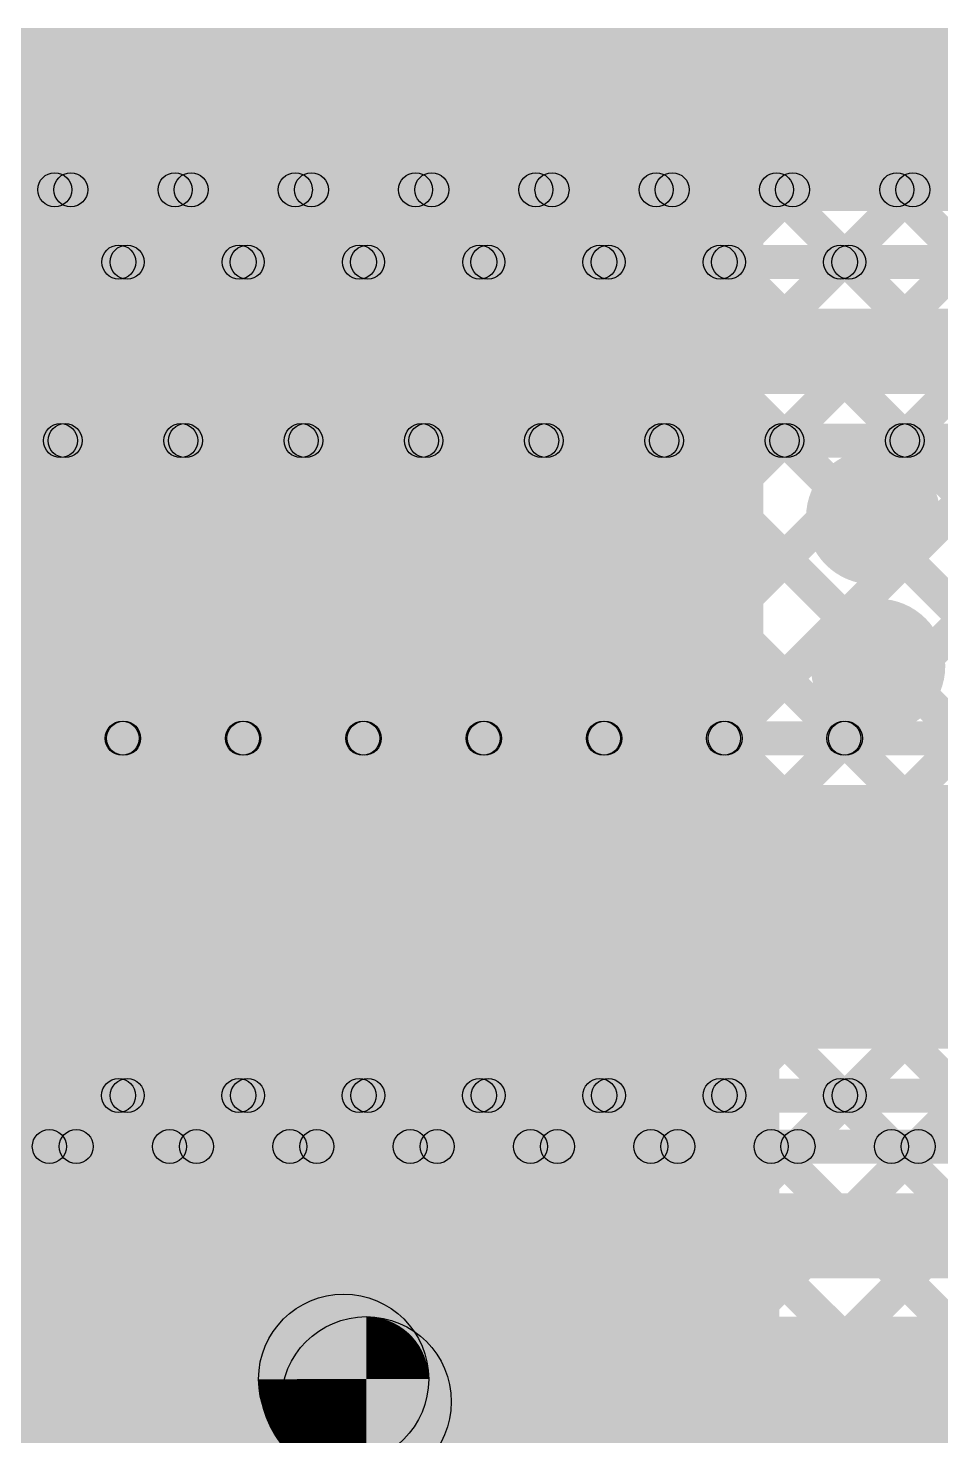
# Model space of a CAD drawing. Header units: millimetres. Extents: x 3.07 to 5.81, y 1.29 to 3.84.
# Drawn here: x 5.0972 to 5.3118, y 3.202 to 3.533 of the extents above; entities that cross this region are included whole.
import ezdxf

# ---------------------------------------------------------------- set-up
doc = ezdxf.new("R2010")
doc.units = ezdxf.units.MM
doc.header["$MEASUREMENT"] = 0
for name, color, linetype in [('BottomLayer', 5, 'Continuous'), ('BottomSolder', 6, 'Continuous'), ('TopLayer', 1, 'Continuous'), ('TopPaste', 8, 'Continuous'), ('TopSolder', 216, 'Continuous'), ('ViaHoleLayer', 16, 'Continuous')]:
    doc.layers.add(name, color=color, linetype=linetype)

# ---------------------------------------------------------------- blocks, each defined once
blk = doc.blocks.new('ESP32_WROOM_32__16MB__16')
at = {"layer": 'TopLayer'}
blk.add_hatch(color=1, dxfattribs=at).paths.add_polyline_path([(-0.13743, 0.14843), (0.05943, 0.14843), (0.05943, -0.04843), (-0.13743, -0.04843)])
at = {"layer": 'TopPaste'}
blk.add_hatch(color=8, dxfattribs=at).paths.add_polyline_path([(-0.13743, 0.14843), (0.05943, 0.14843), (0.05943, -0.04843), (-0.13743, -0.04843)])
at = {"layer": 'TopSolder'}
blk.add_hatch(color=216, dxfattribs=at).paths.add_polyline_path([(-0.14143, 0.15243), (0.06343, 0.15243), (0.06343, -0.05243), (-0.14143, -0.05243)])

msp = doc.modelspace()

# ---------------------------------------------------------------- hatches: boundary and pattern name
at = {"layer": 'BottomLayer'}
for points in [[(4.89, 3.491), (4.89, 3.499), (5.683, 3.499), (5.683, 3.491)], [(5.09303, 3.47517), (5.08737, 3.48083), (5.10437, 3.49783), (5.11003, 3.49217)], [(5.10059, 3.49217), (5.10625, 3.49783), (5.12325, 3.48083), (5.11759, 3.47517)], [(5.12132, 3.47517), (5.11566, 3.48083), (5.13266, 3.49783), (5.13832, 3.49217)], [(5.12888, 3.49217), (5.13453, 3.49783), (5.15153, 3.48083), (5.14588, 3.47517)], [(5.1496, 3.47517), (5.14394, 3.48083), (5.16094, 3.49783), (5.1666, 3.49217)], [(5.15716, 3.49217), (5.16282, 3.49783), (5.17982, 3.48083), (5.17416, 3.47517)], [(5.17788, 3.47517), (5.17223, 3.48083), (5.18923, 3.49783), (5.19488, 3.49217)], [(5.18544, 3.49217), (5.1911, 3.49783), (5.2081, 3.48083), (5.20244, 3.47517)], [(5.20617, 3.47517), (5.20051, 3.48083), (5.21751, 3.49783), (5.22317, 3.49217)], [(5.21373, 3.49217), (5.21939, 3.49783), (5.23639, 3.48083), (5.23073, 3.47517)], [(5.23445, 3.47517), (5.2288, 3.48083), (5.2458, 3.49783), (5.25145, 3.49217)], [(5.23445, 3.47517), (5.2288, 3.48083), (5.2458, 3.49783), (5.25145, 3.49217)], [(5.24201, 3.49217), (5.24767, 3.49783), (5.26467, 3.48083), (5.25901, 3.47517)], [(5.26274, 3.47517), (5.25708, 3.48083), (5.27408, 3.49783), (5.27974, 3.49217)], [(5.2703, 3.49217), (5.27595, 3.49783), (5.29295, 3.48083), (5.2873, 3.47517)], [(5.29102, 3.47517), (5.28536, 3.48083), (5.30236, 3.49783), (5.30802, 3.49217)], [(5.29858, 3.49217), (5.30424, 3.49783), (5.32124, 3.48083), (5.31558, 3.47517)], [(5.043, 3.474), (5.043, 3.482), (5.762, 3.482), (5.762, 3.474)], [(5.043, 3.447), (5.043, 3.467), (5.762, 3.467), (5.762, 3.447)], [(5.043, 3.432), (5.043, 3.44), (5.76, 3.44), (5.76, 3.432)], [(5.0376, 3.36317), (5.03194, 3.36883), (5.10194, 3.43883), (5.1076, 3.43317)], [(5.04645, 3.43317), (5.05211, 3.43883), (5.12211, 3.36883), (5.11645, 3.36317)], [(5.06588, 3.36317), (5.06023, 3.36883), (5.13023, 3.43883), (5.13588, 3.43317)], [(5.07474, 3.43317), (5.0804, 3.43883), (5.1504, 3.36883), (5.14474, 3.36317)], [(5.09417, 3.36317), (5.08851, 3.36883), (5.15851, 3.43883), (5.16417, 3.43317)], [(5.10302, 3.43317), (5.10868, 3.43883), (5.17868, 3.36883), (5.17302, 3.36317)], [(5.12245, 3.36317), (5.1168, 3.36883), (5.1868, 3.43883), (5.19245, 3.43317)], [(5.12245, 3.36317), (5.1168, 3.36883), (5.1868, 3.43883), (5.19245, 3.43317)], [(5.13131, 3.43317), (5.13696, 3.43883), (5.20696, 3.36883), (5.20131, 3.36317)], [(5.15074, 3.36317), (5.14508, 3.36883), (5.21508, 3.43883), (5.22074, 3.43317)], [(5.15959, 3.43317), (5.16525, 3.43883), (5.23525, 3.36883), (5.22959, 3.36317)], [(5.17902, 3.36317), (5.17336, 3.36883), (5.24336, 3.43883), (5.24902, 3.43317)], [(5.18788, 3.43317), (5.19353, 3.43883), (5.26353, 3.36883), (5.25788, 3.36317)], [(5.20731, 3.36317), (5.20165, 3.36883), (5.27165, 3.43883), (5.27731, 3.43317)], [(5.21616, 3.43317), (5.22182, 3.43883), (5.29182, 3.36883), (5.28616, 3.36317)], [(5.23559, 3.36317), (5.22993, 3.36883), (5.29993, 3.43883), (5.30559, 3.43317)], [(5.24444, 3.43317), (5.2501, 3.43883), (5.3201, 3.36883), (5.31444, 3.36317)], [(5.26387, 3.36317), (5.25822, 3.36883), (5.32822, 3.43883), (5.33387, 3.43317)], [(5.27273, 3.43317), (5.27839, 3.43883), (5.34839, 3.36883), (5.34273, 3.36317)], [(5.29216, 3.36317), (5.2865, 3.36883), (5.3565, 3.43883), (5.36216, 3.43317)], [(5.30101, 3.43317), (5.30667, 3.43883), (5.37667, 3.36883), (5.37101, 3.36317)], [(4.89, 3.362), (4.89, 3.37), (5.504, 3.37), (5.504, 3.362)], [(4.899, 3.293), (5.582, 3.293), (5.582, 3.355), (4.899, 3.355)], [(4.888, 3.278), (4.888, 3.286), (5.447, 3.286), (5.447, 3.278)], [(5.08732, 3.27917), (5.09297, 3.28483), (5.10497, 3.27283), (5.09932, 3.26717)], [(5.11131, 3.26717), (5.10565, 3.27283), (5.11765, 3.28483), (5.12331, 3.27917)], [(5.1156, 3.27917), (5.12126, 3.28483), (5.13326, 3.27283), (5.1276, 3.26717)], [(5.13959, 3.26717), (5.13393, 3.27283), (5.14593, 3.28483), (5.15159, 3.27917)], [(5.14389, 3.27917), (5.14954, 3.28483), (5.16154, 3.27283), (5.15589, 3.26717)], [(5.16787, 3.26717), (5.16222, 3.27283), (5.17422, 3.28483), (5.17987, 3.27917)], [(5.17217, 3.27917), (5.17783, 3.28483), (5.18983, 3.27283), (5.18417, 3.26717)], [(5.19616, 3.26717), (5.1905, 3.27283), (5.2025, 3.28483), (5.20816, 3.27917)], [(5.20045, 3.27917), (5.20611, 3.28483), (5.21811, 3.27283), (5.21245, 3.26717)], [(5.22444, 3.26717), (5.21879, 3.27283), (5.23079, 3.28483), (5.23644, 3.27917)], [(5.22874, 3.27917), (5.2344, 3.28483), (5.2464, 3.27283), (5.24074, 3.26717)], [(5.25273, 3.26717), (5.24707, 3.27283), (5.25907, 3.28483), (5.26473, 3.27917)], [(5.25702, 3.27917), (5.26268, 3.28483), (5.27468, 3.27283), (5.26902, 3.26717)], [(5.28101, 3.26717), (5.27536, 3.27283), (5.28736, 3.28483), (5.29301, 3.27917)], [(5.28531, 3.27917), (5.29096, 3.28483), (5.30296, 3.27283), (5.29731, 3.26717)], [(5.3093, 3.26717), (5.30364, 3.27283), (5.31564, 3.28483), (5.3213, 3.27917)], [(4.886, 3.266), (4.886, 3.274), (5.352, 3.274), (5.352, 3.266)], [(4.886, 3.239), (4.886, 3.259), (5.352, 3.259), (5.352, 3.239)], [(4.795, 3.207), (4.795, 3.227), (5.32183, 3.227), (5.32183, 3.207)]]:
    msp.add_hatch(color=5, dxfattribs=at).paths.add_polyline_path(points)
h = msp.add_hatch(color=5, dxfattribs=at)
edge = h.paths.add_edge_path()
edge.add_arc((5.10342, 3.495), 0.004, 0, 360)
h = msp.add_hatch(color=5, dxfattribs=at)
edge = h.paths.add_edge_path()
edge.add_arc((5.1072, 3.495), 0.004, 0, 360)
h = msp.add_hatch(color=5, dxfattribs=at)
edge = h.paths.add_edge_path()
edge.add_arc((5.1317, 3.495), 0.004, 0, 360)
h = msp.add_hatch(color=5, dxfattribs=at)
edge = h.paths.add_edge_path()
edge.add_arc((5.13549, 3.495), 0.004, 0, 360)
h = msp.add_hatch(color=5, dxfattribs=at)
edge = h.paths.add_edge_path()
edge.add_arc((5.15999, 3.495), 0.004, 0, 360)
h = msp.add_hatch(color=5, dxfattribs=at)
edge = h.paths.add_edge_path()
edge.add_arc((5.16377, 3.495), 0.004, 0, 360)
h = msp.add_hatch(color=5, dxfattribs=at)
edge = h.paths.add_edge_path()
edge.add_arc((5.18827, 3.495), 0.004, 0, 360)
h = msp.add_hatch(color=5, dxfattribs=at)
edge = h.paths.add_edge_path()
edge.add_arc((5.19206, 3.495), 0.004, 0, 360)
h = msp.add_hatch(color=5, dxfattribs=at)
edge = h.paths.add_edge_path()
edge.add_arc((5.21656, 3.495), 0.004, 0, 360)
h = msp.add_hatch(color=5, dxfattribs=at)
edge = h.paths.add_edge_path()
edge.add_arc((5.22034, 3.495), 0.004, 0, 360)
h = msp.add_hatch(color=5, dxfattribs=at)
edge = h.paths.add_edge_path()
edge.add_arc((5.24484, 3.495), 0.004, 0, 360)
h = msp.add_hatch(color=5, dxfattribs=at)
edge = h.paths.add_edge_path()
edge.add_arc((5.24862, 3.495), 0.004, 0, 360)
h = msp.add_hatch(color=5, dxfattribs=at)
edge = h.paths.add_edge_path()
edge.add_arc((5.24862, 3.495), 0.004, 0, 360)
h = msp.add_hatch(color=5, dxfattribs=at)
edge = h.paths.add_edge_path()
edge.add_arc((5.27313, 3.495), 0.004, 0, 360)
h = msp.add_hatch(color=5, dxfattribs=at)
edge = h.paths.add_edge_path()
edge.add_arc((5.27691, 3.495), 0.004, 0, 360)
h = msp.add_hatch(color=5, dxfattribs=at)
edge = h.paths.add_edge_path()
edge.add_arc((5.30141, 3.495), 0.004, 0, 360)
h = msp.add_hatch(color=5, dxfattribs=at)
edge = h.paths.add_edge_path()
edge.add_arc((5.30519, 3.495), 0.004, 0, 360)
h = msp.add_hatch(color=5, dxfattribs=at)
edge = h.paths.add_edge_path()
edge.add_arc((5.11849, 3.478), 0.004, 0, 360)
h = msp.add_hatch(color=5, dxfattribs=at)
edge = h.paths.add_edge_path()
edge.add_arc((5.12042, 3.478), 0.004, 0, 360)
h = msp.add_hatch(color=5, dxfattribs=at)
edge = h.paths.add_edge_path()
edge.add_arc((5.14677, 3.478), 0.004, 0, 360)
h = msp.add_hatch(color=5, dxfattribs=at)
edge = h.paths.add_edge_path()
edge.add_arc((5.1487, 3.478), 0.004, 0, 360)
h = msp.add_hatch(color=5, dxfattribs=at)
edge = h.paths.add_edge_path()
edge.add_arc((5.17506, 3.478), 0.004, 0, 360)
h = msp.add_hatch(color=5, dxfattribs=at)
edge = h.paths.add_edge_path()
edge.add_arc((5.17699, 3.478), 0.004, 0, 360)
h = msp.add_hatch(color=5, dxfattribs=at)
edge = h.paths.add_edge_path()
edge.add_arc((5.20334, 3.478), 0.004, 0, 360)
h = msp.add_hatch(color=5, dxfattribs=at)
edge = h.paths.add_edge_path()
edge.add_arc((5.20527, 3.478), 0.004, 0, 360)
h = msp.add_hatch(color=5, dxfattribs=at)
edge = h.paths.add_edge_path()
edge.add_arc((5.23162, 3.478), 0.004, 0, 360)
h = msp.add_hatch(color=5, dxfattribs=at)
edge = h.paths.add_edge_path()
edge.add_arc((5.23162, 3.478), 0.004, 0, 360)
h = msp.add_hatch(color=5, dxfattribs=at)
edge = h.paths.add_edge_path()
edge.add_arc((5.23356, 3.478), 0.004, 0, 360)
h = msp.add_hatch(color=5, dxfattribs=at)
edge = h.paths.add_edge_path()
edge.add_arc((5.25991, 3.478), 0.004, 0, 360)
h = msp.add_hatch(color=5, dxfattribs=at)
edge = h.paths.add_edge_path()
edge.add_arc((5.26184, 3.478), 0.004, 0, 360)
h = msp.add_hatch(color=5, dxfattribs=at)
edge = h.paths.add_edge_path()
edge.add_arc((5.28819, 3.478), 0.004, 0, 360)
h = msp.add_hatch(color=5, dxfattribs=at)
edge = h.paths.add_edge_path()
edge.add_arc((5.29013, 3.478), 0.004, 0, 360)
h = msp.add_hatch(color=5, dxfattribs=at)
edge = h.paths.add_edge_path()
edge.add_arc((5.10477, 3.436), 0.004, 0, 360)
h = msp.add_hatch(color=5, dxfattribs=at)
edge = h.paths.add_edge_path()
edge.add_arc((5.10585, 3.436), 0.004, 0, 360)
h = msp.add_hatch(color=5, dxfattribs=at)
edge = h.paths.add_edge_path()
edge.add_arc((5.13306, 3.436), 0.004, 0, 360)
h = msp.add_hatch(color=5, dxfattribs=at)
edge = h.paths.add_edge_path()
edge.add_arc((5.13414, 3.436), 0.004, 0, 360)
h = msp.add_hatch(color=5, dxfattribs=at)
edge = h.paths.add_edge_path()
edge.add_arc((5.16134, 3.436), 0.004, 0, 360)
h = msp.add_hatch(color=5, dxfattribs=at)
edge = h.paths.add_edge_path()
edge.add_arc((5.16242, 3.436), 0.004, 0, 360)
h = msp.add_hatch(color=5, dxfattribs=at)
edge = h.paths.add_edge_path()
edge.add_arc((5.18962, 3.436), 0.004, 0, 360)
h = msp.add_hatch(color=5, dxfattribs=at)
edge = h.paths.add_edge_path()
edge.add_arc((5.18962, 3.436), 0.004, 0, 360)
h = msp.add_hatch(color=5, dxfattribs=at)
edge = h.paths.add_edge_path()
edge.add_arc((5.1907, 3.436), 0.004, 0, 360)
h = msp.add_hatch(color=5, dxfattribs=at)
edge = h.paths.add_edge_path()
edge.add_arc((5.21791, 3.436), 0.004, 0, 360)
h = msp.add_hatch(color=5, dxfattribs=at)
edge = h.paths.add_edge_path()
edge.add_arc((5.21899, 3.436), 0.004, 0, 360)
h = msp.add_hatch(color=5, dxfattribs=at)
edge = h.paths.add_edge_path()
edge.add_arc((5.24619, 3.436), 0.004, 0, 360)
h = msp.add_hatch(color=5, dxfattribs=at)
edge = h.paths.add_edge_path()
edge.add_arc((5.24727, 3.436), 0.004, 0, 360)
h = msp.add_hatch(color=5, dxfattribs=at)
edge = h.paths.add_edge_path()
edge.add_arc((5.27448, 3.436), 0.004, 0, 360)
h = msp.add_hatch(color=5, dxfattribs=at)
edge = h.paths.add_edge_path()
edge.add_arc((5.27556, 3.436), 0.004, 0, 360)
h = msp.add_hatch(color=5, dxfattribs=at)
edge = h.paths.add_edge_path()
edge.add_arc((5.30276, 3.436), 0.004, 0, 360)
h = msp.add_hatch(color=5, dxfattribs=at)
edge = h.paths.add_edge_path()
edge.add_arc((5.30384, 3.436), 0.004, 0, 360)
h = msp.add_hatch(color=5, dxfattribs=at)
edge = h.paths.add_edge_path()
edge.add_arc((5.29589, 3.418), 0.01181, 0, 360)
h = msp.add_hatch(color=5, dxfattribs=at)
edge = h.paths.add_edge_path()
edge.add_arc((5.297, 3.383), 0.01181, 0, 360)
h = msp.add_hatch(color=5, dxfattribs=at)
edge = h.paths.add_edge_path()
edge.add_arc((5.11928, 3.366), 0.004, 0, 360)
h = msp.add_hatch(color=5, dxfattribs=at)
edge = h.paths.add_edge_path()
edge.add_arc((5.11962, 3.366), 0.004, 0, 360)
h = msp.add_hatch(color=5, dxfattribs=at)
edge = h.paths.add_edge_path()
edge.add_arc((5.11962, 3.366), 0.004, 0, 360)
h = msp.add_hatch(color=5, dxfattribs=at)
edge = h.paths.add_edge_path()
edge.add_arc((5.14757, 3.366), 0.004, 0, 360)
h = msp.add_hatch(color=5, dxfattribs=at)
edge = h.paths.add_edge_path()
edge.add_arc((5.14791, 3.366), 0.004, 0, 360)
h = msp.add_hatch(color=5, dxfattribs=at)
edge = h.paths.add_edge_path()
edge.add_arc((5.17585, 3.366), 0.004, 0, 360)
h = msp.add_hatch(color=5, dxfattribs=at)
edge = h.paths.add_edge_path()
edge.add_arc((5.17619, 3.366), 0.004, 0, 360)
h = msp.add_hatch(color=5, dxfattribs=at)
edge = h.paths.add_edge_path()
edge.add_arc((5.20414, 3.366), 0.004, 0, 360)
h = msp.add_hatch(color=5, dxfattribs=at)
edge = h.paths.add_edge_path()
edge.add_arc((5.20448, 3.366), 0.004, 0, 360)
h = msp.add_hatch(color=5, dxfattribs=at)
edge = h.paths.add_edge_path()
edge.add_arc((5.23242, 3.366), 0.004, 0, 360)
h = msp.add_hatch(color=5, dxfattribs=at)
edge = h.paths.add_edge_path()
edge.add_arc((5.23276, 3.366), 0.004, 0, 360)
h = msp.add_hatch(color=5, dxfattribs=at)
edge = h.paths.add_edge_path()
edge.add_arc((5.2607, 3.366), 0.004, 0, 360)
h = msp.add_hatch(color=5, dxfattribs=at)
edge = h.paths.add_edge_path()
edge.add_arc((5.26105, 3.366), 0.004, 0, 360)
h = msp.add_hatch(color=5, dxfattribs=at)
edge = h.paths.add_edge_path()
edge.add_arc((5.28899, 3.366), 0.004, 0, 360)
h = msp.add_hatch(color=5, dxfattribs=at)
edge = h.paths.add_edge_path()
edge.add_arc((5.28933, 3.366), 0.004, 0, 360)
h = msp.add_hatch(color=5, dxfattribs=at)
edge = h.paths.add_edge_path()
edge.add_arc((5.11843, 3.282), 0.004, 0, 360)
h = msp.add_hatch(color=5, dxfattribs=at)
edge = h.paths.add_edge_path()
edge.add_arc((5.12048, 3.282), 0.004, 0, 360)
h = msp.add_hatch(color=5, dxfattribs=at)
edge = h.paths.add_edge_path()
edge.add_arc((5.14671, 3.282), 0.004, 0, 360)
h = msp.add_hatch(color=5, dxfattribs=at)
edge = h.paths.add_edge_path()
edge.add_arc((5.14876, 3.282), 0.004, 0, 360)
h = msp.add_hatch(color=5, dxfattribs=at)
edge = h.paths.add_edge_path()
edge.add_arc((5.175, 3.282), 0.004, 0, 360)
h = msp.add_hatch(color=5, dxfattribs=at)
edge = h.paths.add_edge_path()
edge.add_arc((5.17705, 3.282), 0.004, 0, 360)
h = msp.add_hatch(color=5, dxfattribs=at)
edge = h.paths.add_edge_path()
edge.add_arc((5.20328, 3.282), 0.004, 0, 360)
h = msp.add_hatch(color=5, dxfattribs=at)
edge = h.paths.add_edge_path()
edge.add_arc((5.20533, 3.282), 0.004, 0, 360)
h = msp.add_hatch(color=5, dxfattribs=at)
edge = h.paths.add_edge_path()
edge.add_arc((5.23157, 3.282), 0.004, 0, 360)
h = msp.add_hatch(color=5, dxfattribs=at)
edge = h.paths.add_edge_path()
edge.add_arc((5.23361, 3.282), 0.004, 0, 360)
h = msp.add_hatch(color=5, dxfattribs=at)
edge = h.paths.add_edge_path()
edge.add_arc((5.25985, 3.282), 0.004, 0, 360)
h = msp.add_hatch(color=5, dxfattribs=at)
edge = h.paths.add_edge_path()
edge.add_arc((5.2619, 3.282), 0.004, 0, 360)
h = msp.add_hatch(color=5, dxfattribs=at)
edge = h.paths.add_edge_path()
edge.add_arc((5.28814, 3.282), 0.004, 0, 360)
h = msp.add_hatch(color=5, dxfattribs=at)
edge = h.paths.add_edge_path()
edge.add_arc((5.29018, 3.282), 0.004, 0, 360)
h = msp.add_hatch(color=5, dxfattribs=at)
edge = h.paths.add_edge_path()
edge.add_arc((5.10215, 3.27), 0.004, 0, 360)
h = msp.add_hatch(color=5, dxfattribs=at)
edge = h.paths.add_edge_path()
edge.add_arc((5.10848, 3.27), 0.004, 0, 360)
h = msp.add_hatch(color=5, dxfattribs=at)
edge = h.paths.add_edge_path()
edge.add_arc((5.13043, 3.27), 0.004, 0, 360)
h = msp.add_hatch(color=5, dxfattribs=at)
edge = h.paths.add_edge_path()
edge.add_arc((5.13676, 3.27), 0.004, 0, 360)
h = msp.add_hatch(color=5, dxfattribs=at)
edge = h.paths.add_edge_path()
edge.add_arc((5.15871, 3.27), 0.004, 0, 360)
h = msp.add_hatch(color=5, dxfattribs=at)
edge = h.paths.add_edge_path()
edge.add_arc((5.16505, 3.27), 0.004, 0, 360)
h = msp.add_hatch(color=5, dxfattribs=at)
edge = h.paths.add_edge_path()
edge.add_arc((5.187, 3.27), 0.004, 0, 360)
h = msp.add_hatch(color=5, dxfattribs=at)
edge = h.paths.add_edge_path()
edge.add_arc((5.19333, 3.27), 0.004, 0, 360)
h = msp.add_hatch(color=5, dxfattribs=at)
edge = h.paths.add_edge_path()
edge.add_arc((5.21528, 3.27), 0.004, 0, 360)
h = msp.add_hatch(color=5, dxfattribs=at)
edge = h.paths.add_edge_path()
edge.add_arc((5.22161, 3.27), 0.004, 0, 360)
h = msp.add_hatch(color=5, dxfattribs=at)
edge = h.paths.add_edge_path()
edge.add_arc((5.24357, 3.27), 0.004, 0, 360)
h = msp.add_hatch(color=5, dxfattribs=at)
edge = h.paths.add_edge_path()
edge.add_arc((5.2499, 3.27), 0.004, 0, 360)
h = msp.add_hatch(color=5, dxfattribs=at)
edge = h.paths.add_edge_path()
edge.add_arc((5.27185, 3.27), 0.004, 0, 360)
h = msp.add_hatch(color=5, dxfattribs=at)
edge = h.paths.add_edge_path()
edge.add_arc((5.27818, 3.27), 0.004, 0, 360)
h = msp.add_hatch(color=5, dxfattribs=at)
edge = h.paths.add_edge_path()
edge.add_arc((5.30014, 3.27), 0.004, 0, 360)
h = msp.add_hatch(color=5, dxfattribs=at)
edge = h.paths.add_edge_path()
edge.add_arc((5.30647, 3.27), 0.004, 0, 360)
at = {"layer": 'BottomSolder'}
h = msp.add_hatch(color=6, dxfattribs=at)
edge = h.paths.add_edge_path()
edge.add_arc((5.29589, 3.418), 0.01581, 0, 360)
h = msp.add_hatch(color=6, dxfattribs=at)
edge = h.paths.add_edge_path()
edge.add_arc((5.297, 3.383), 0.01581, 0, 360)
at = {"layer": 'TopLayer'}
for points in [[(4.401, 3.49), (5.584, 3.49), (5.584, 3.533), (4.401, 3.533)], [(5.074, 3.31), (5.27, 3.31), (5.27, 3.53), (5.074, 3.53)], [(4.702, 3.491), (4.702, 3.499), (5.595, 3.499), (5.595, 3.491)], [(4.92891, 2.99992), (4.92325, 3.00558), (5.4155, 3.49783), (5.42116, 3.49217)], [(4.92891, 2.94335), (4.92325, 2.94901), (5.47207, 3.49783), (5.47773, 3.49217)], [(4.92891, 3.05649), (4.92325, 3.06215), (5.35893, 3.49783), (5.36459, 3.49217)], [(4.92891, 3.0282), (4.92325, 3.03386), (5.38722, 3.49783), (5.39287, 3.49217)], [(4.92891, 3.08477), (4.92325, 3.09043), (5.33065, 3.49783), (5.33631, 3.49217)], [(4.92891, 2.97164), (4.92325, 2.97729), (5.44379, 3.49783), (5.44944, 3.49217)], [(4.98745, 3.49217), (4.99311, 3.49783), (5.49746, 2.99348), (5.4918, 2.98782)], [(5.01574, 3.49217), (5.0214, 3.49783), (5.49746, 3.02177), (5.4918, 3.01611)], [(5.02599, 3.40813), (5.02034, 3.41379), (5.10437, 3.49783), (5.11003, 3.49217)], [(5.03803, 3.22218), (5.03237, 3.22784), (5.30236, 3.49783), (5.30802, 3.49217)], [(5.04083, 3.25326), (5.03517, 3.25892), (5.27408, 3.49783), (5.27974, 3.49217)], [(5.04083, 3.33812), (5.03517, 3.34377), (5.18923, 3.49783), (5.19488, 3.49217)], [(5.04083, 3.30983), (5.03517, 3.31549), (5.21751, 3.49783), (5.22317, 3.49217)], [(5.04083, 3.28155), (5.03517, 3.2872), (5.2458, 3.49783), (5.25145, 3.49217)], [(5.04083, 3.28155), (5.03517, 3.2872), (5.2458, 3.49783), (5.25145, 3.49217)], [(5.04083, 3.3664), (5.03517, 3.37206), (5.16094, 3.49783), (5.1666, 3.49217)], [(5.04094, 3.3948), (5.03529, 3.40046), (5.13266, 3.49783), (5.13832, 3.49217)], [(5.04402, 3.49217), (5.04968, 3.49783), (5.49746, 3.05005), (5.4918, 3.04439)], [(5.07231, 3.49217), (5.07796, 3.49783), (5.49746, 3.07833), (5.4918, 3.07268)], [(5.10059, 3.49217), (5.10625, 3.49783), (5.49746, 3.10662), (5.4918, 3.10096)], [(5.12888, 3.49217), (5.13453, 3.49783), (5.49746, 3.1349), (5.4918, 3.12925)], [(5.15716, 3.49217), (5.16282, 3.49783), (5.49746, 3.16319), (5.4918, 3.15753)], [(5.18544, 3.49217), (5.1911, 3.49783), (5.49746, 3.19147), (5.4918, 3.18581)], [(5.21373, 3.49217), (5.21939, 3.49783), (5.52567, 3.19155), (5.52001, 3.18589)], [(5.24201, 3.49217), (5.24767, 3.49783), (5.49746, 3.24804), (5.4918, 3.24238)], [(5.2703, 3.49217), (5.27595, 3.49783), (5.49746, 3.27632), (5.4918, 3.27067)], [(5.29858, 3.49217), (5.30424, 3.49783), (5.49746, 3.30461), (5.4918, 3.29895)], [(4.92891, 2.91507), (4.92325, 2.92072), (5.4918, 3.48927), (5.49746, 3.48362)], [(4.92891, 2.88678), (4.92325, 2.89244), (5.4918, 3.46099), (5.49746, 3.45533)], [(4.99517, 3.45617), (5.00083, 3.46183), (5.49746, 2.9652), (5.4918, 2.95954)], [(4.92891, 2.8585), (4.92325, 2.86416), (5.4918, 3.43271), (5.49746, 3.42705)], [(4.92891, 2.83021), (4.92325, 2.83587), (5.4918, 3.40442), (5.49746, 3.39877)], [(5.03698, 3.38607), (5.04264, 3.39173), (5.49746, 2.93691), (5.4918, 2.93126)], [(5.03517, 3.3596), (5.04083, 3.36526), (5.49746, 2.90863), (5.4918, 2.90297)], [(5.03517, 3.33132), (5.04083, 3.33697), (5.49746, 2.88034), (5.4918, 2.87469)], [(5.03517, 3.30303), (5.04083, 3.30869), (5.49746, 2.85206), (5.4918, 2.8464)], [(5.03517, 3.27475), (5.04083, 3.28041), (5.44741, 2.87383), (5.44175, 2.86817)], [(5.17667, 3.19), (5.17667, 3.23), (5.545, 3.23), (5.545, 3.19)]]:
    msp.add_hatch(color=1, dxfattribs=at).paths.add_polyline_path(points)
h = msp.add_hatch(color=1, dxfattribs=at)
edge = h.paths.add_edge_path()
edge.add_arc((5.10342, 3.495), 0.004, 0, 360)
h = msp.add_hatch(color=1, dxfattribs=at)
edge = h.paths.add_edge_path()
edge.add_arc((5.1072, 3.495), 0.004, 0, 360)
h = msp.add_hatch(color=1, dxfattribs=at)
edge = h.paths.add_edge_path()
edge.add_arc((5.1317, 3.495), 0.004, 0, 360)
h = msp.add_hatch(color=1, dxfattribs=at)
edge = h.paths.add_edge_path()
edge.add_arc((5.13549, 3.495), 0.004, 0, 360)
h = msp.add_hatch(color=1, dxfattribs=at)
edge = h.paths.add_edge_path()
edge.add_arc((5.15999, 3.495), 0.004, 0, 360)
h = msp.add_hatch(color=1, dxfattribs=at)
edge = h.paths.add_edge_path()
edge.add_arc((5.16377, 3.495), 0.004, 0, 360)
h = msp.add_hatch(color=1, dxfattribs=at)
edge = h.paths.add_edge_path()
edge.add_arc((5.18827, 3.495), 0.004, 0, 360)
h = msp.add_hatch(color=1, dxfattribs=at)
edge = h.paths.add_edge_path()
edge.add_arc((5.19206, 3.495), 0.004, 0, 360)
h = msp.add_hatch(color=1, dxfattribs=at)
edge = h.paths.add_edge_path()
edge.add_arc((5.21656, 3.495), 0.004, 0, 360)
h = msp.add_hatch(color=1, dxfattribs=at)
edge = h.paths.add_edge_path()
edge.add_arc((5.22034, 3.495), 0.004, 0, 360)
h = msp.add_hatch(color=1, dxfattribs=at)
edge = h.paths.add_edge_path()
edge.add_arc((5.24484, 3.495), 0.004, 0, 360)
h = msp.add_hatch(color=1, dxfattribs=at)
edge = h.paths.add_edge_path()
edge.add_arc((5.24862, 3.495), 0.004, 0, 360)
h = msp.add_hatch(color=1, dxfattribs=at)
edge = h.paths.add_edge_path()
edge.add_arc((5.24862, 3.495), 0.004, 0, 360)
h = msp.add_hatch(color=1, dxfattribs=at)
edge = h.paths.add_edge_path()
edge.add_arc((5.27313, 3.495), 0.004, 0, 360)
h = msp.add_hatch(color=1, dxfattribs=at)
edge = h.paths.add_edge_path()
edge.add_arc((5.27691, 3.495), 0.004, 0, 360)
h = msp.add_hatch(color=1, dxfattribs=at)
edge = h.paths.add_edge_path()
edge.add_arc((5.30141, 3.495), 0.004, 0, 360)
h = msp.add_hatch(color=1, dxfattribs=at)
edge = h.paths.add_edge_path()
edge.add_arc((5.30519, 3.495), 0.004, 0, 360)
h = msp.add_hatch(color=1, dxfattribs=at)
edge = h.paths.add_edge_path()
edge.add_arc((5.29589, 3.418), 0.01181, 0, 360)
h = msp.add_hatch(color=1, dxfattribs=at)
edge = h.paths.add_edge_path()
edge.add_arc((5.297, 3.383), 0.01181, 0, 360)
h = msp.add_hatch(color=1, dxfattribs=at)
edge = h.paths.add_edge_path()
edge.add_arc((5.17135, 3.21531), 0.02, 0, 360)
h = msp.add_hatch(color=1, dxfattribs=at)
edge = h.paths.add_edge_path()
edge.add_arc((5.17667, 3.21), 0.02, 0, 360)
h = msp.add_hatch(color=1, dxfattribs=at)
edge = h.paths.add_edge_path()
edge.add_arc((5.17667, 3.21), 0.02, 0, 360)
at = {"layer": 'TopSolder'}
h = msp.add_hatch(color=216, dxfattribs=at)
edge = h.paths.add_edge_path()
edge.add_arc((5.29589, 3.418), 0.01581, 0, 360)
h = msp.add_hatch(color=216, dxfattribs=at)
edge = h.paths.add_edge_path()
edge.add_arc((5.297, 3.383), 0.01581, 0, 360)
at = {"layer": 'ViaHoleLayer'}
h = msp.add_hatch(color=16, dxfattribs=at)
edge = h.paths.add_edge_path()
edge.add_arc((5.29589, 3.418), 0.00787, 0, 360)
h = msp.add_hatch(color=16, dxfattribs=at)
edge = h.paths.add_edge_path()
edge.add_arc((5.297, 3.383), 0.00787, 0, 360)

# ---------------------------------------------------------------- linework, layer by layer
at = {"layer": 'BottomLayer'}
for centre in [(5.10342, 3.495), (5.1072, 3.495), (5.1317, 3.495), (5.13549, 3.495), (5.15999, 3.495), (5.16377, 3.495), (5.18827, 3.495), (5.19206, 3.495), (5.21656, 3.495), (5.22034, 3.495), (5.24484, 3.495), (5.24862, 3.495), (5.24862, 3.495), (5.27313, 3.495), (5.27691, 3.495), (5.30141, 3.495), (5.30519, 3.495), (5.11849, 3.478), (5.12042, 3.478), (5.14677, 3.478), (5.1487, 3.478), (5.17506, 3.478), (5.17699, 3.478), (5.20334, 3.478), (5.20527, 3.478), (5.23162, 3.478), (5.23162, 3.478), (5.23356, 3.478), (5.25991, 3.478), (5.26184, 3.478), (5.28819, 3.478), (5.29013, 3.478), (5.10477, 3.436), (5.10585, 3.436), (5.13306, 3.436), (5.13414, 3.436), (5.16134, 3.436), (5.16242, 3.436), (5.18962, 3.436), (5.18962, 3.436), (5.1907, 3.436), (5.21791, 3.436), (5.21899, 3.436), (5.24619, 3.436), (5.24727, 3.436), (5.27448, 3.436), (5.27556, 3.436), (5.30276, 3.436), (5.30384, 3.436), (5.11928, 3.366), (5.11962, 3.366), (5.11962, 3.366), (5.14757, 3.366), (5.14791, 3.366), (5.17585, 3.366), (5.17619, 3.366), (5.20414, 3.366), (5.20448, 3.366), (5.23242, 3.366), (5.23276, 3.366), (5.2607, 3.366), (5.26105, 3.366), (5.28899, 3.366), (5.28933, 3.366), (5.11843, 3.282), (5.12048, 3.282), (5.14671, 3.282), (5.14876, 3.282), (5.175, 3.282), (5.17705, 3.282), (5.20328, 3.282), (5.20533, 3.282), (5.23157, 3.282), (5.23361, 3.282), (5.25985, 3.282), (5.2619, 3.282), (5.28814, 3.282), (5.29018, 3.282), (5.10215, 3.27), (5.10848, 3.27), (5.13043, 3.27), (5.13676, 3.27), (5.15871, 3.27), (5.16505, 3.27), (5.187, 3.27), (5.19333, 3.27), (5.21528, 3.27), (5.22161, 3.27), (5.24357, 3.27), (5.2499, 3.27), (5.27185, 3.27), (5.27818, 3.27), (5.30014, 3.27), (5.30647, 3.27)]:
    msp.add_circle(centre, 0.004, dxfattribs=at)
at = {"layer": 'TopLayer', "const_width": 0.04}
msp.add_lwpolyline([(5.17667, 3.21, -0.414214), (5.17135, 3.21531)], format="xyb", dxfattribs=at)
at = {"layer": 'TopLayer'}
for centre, radius in [((5.10342, 3.495), 0.004), ((5.1072, 3.495), 0.004), ((5.1317, 3.495), 0.004), ((5.13549, 3.495), 0.004), ((5.15999, 3.495), 0.004), ((5.16377, 3.495), 0.004), ((5.18827, 3.495), 0.004), ((5.19206, 3.495), 0.004), ((5.21656, 3.495), 0.004), ((5.22034, 3.495), 0.004), ((5.24484, 3.495), 0.004), ((5.24862, 3.495), 0.004), ((5.24862, 3.495), 0.004), ((5.27313, 3.495), 0.004), ((5.27691, 3.495), 0.004), ((5.30141, 3.495), 0.004), ((5.30519, 3.495), 0.004), ((5.17135, 3.21531), 0.02), ((5.17667, 3.21), 0.02), ((5.17667, 3.21), 0.02)]:
    msp.add_circle(centre, radius, dxfattribs=at)

# ---------------------------------------------------------------- block references
msp.add_blockref('ESP32_WROOM_32__16MB__16', (5.21035, 3.16531))

doc.saveas('drawing.dxf')
